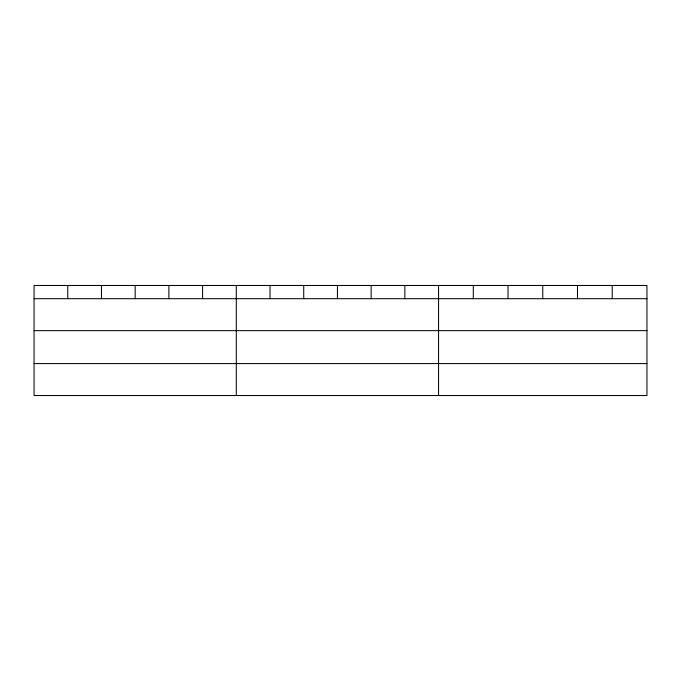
<?xml version="1.0" encoding="UTF-8"?>
<svg xmlns="http://www.w3.org/2000/svg" width="681" height="681" viewBox="0 0 681 681"><rect width="100%" height="100%" fill="white"/><g stroke="black" fill="none" stroke-linecap="round" stroke-linejoin="round"><path stroke-width="1.02" d="M646.95 330.651L646.95 285.467L34.05 285.467L34.05 395.533L646.95 395.533L646.95 330.651L34.05 330.651M34.05 298.695L646.95 298.695M34.05 363.577L646.95 363.577M612.219 285.467L612.219 298.695M577.488 285.467L577.488 298.695M542.757 285.467L542.757 298.695M508.026 285.467L508.026 298.695M473.295 285.467L473.295 298.695M438.564 285.467L438.564 395.533M404.854 285.467L404.854 298.695M371.145 285.467L371.145 298.695M337.435 285.467L337.435 298.695M303.726 285.467L303.726 298.695M270.016 285.467L270.016 298.695M236.307 285.467L236.307 395.533M202.597 285.467L202.597 298.695M168.888 285.467L168.888 298.695M135.179 285.467L135.179 298.695M101.469 285.467L101.469 298.695M67.759 285.467L67.759 298.695"/></g></svg>
